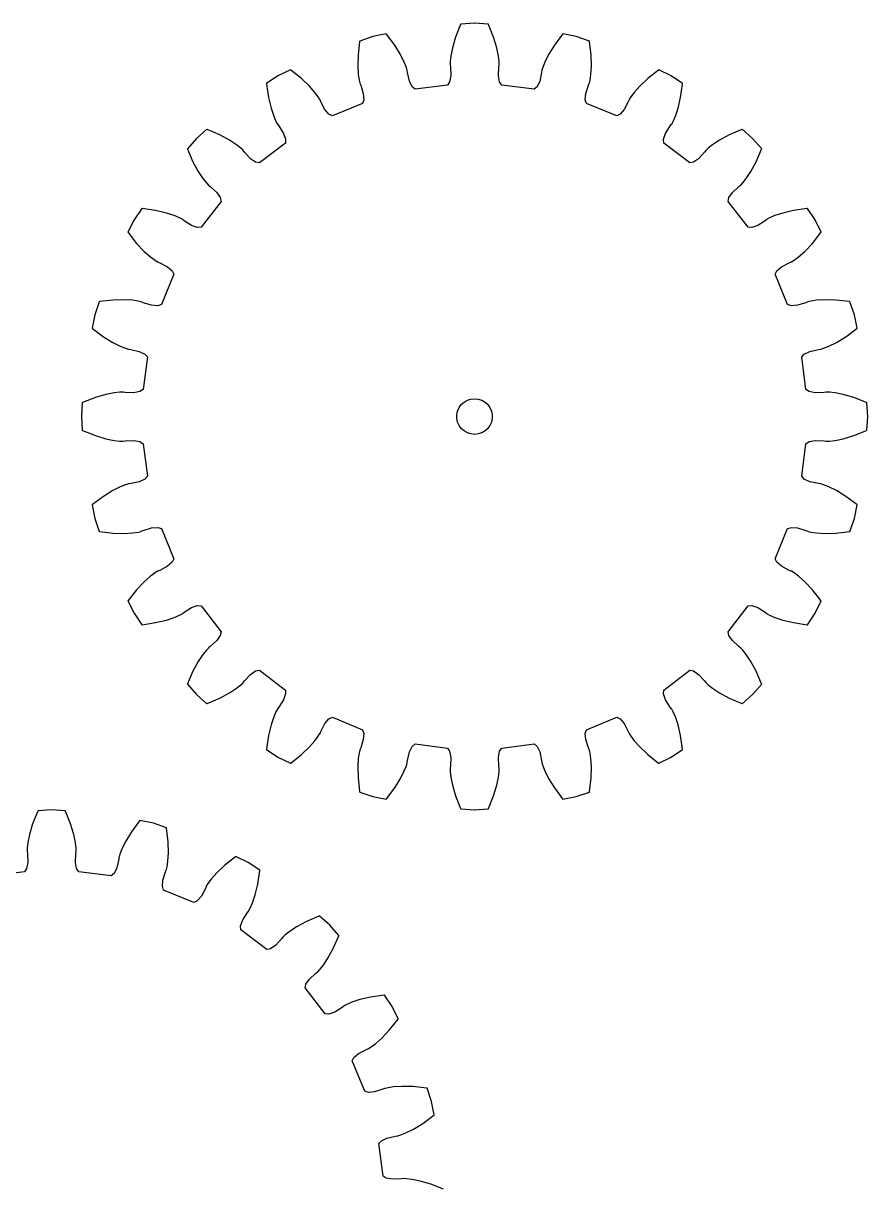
# Model space of a CAD drawing. Extents: x 0 to 209, y 0 to 199.
# Drawn here: x 137.5 to 208.6, y 100.9 to 198.6 of the extents above; entities that cross this region are included whole.
import ezdxf

# ---------------------------------------------------------------- set-up
doc = ezdxf.new("R2010")
doc.units = 0

msp = doc.modelspace()

# ---------------------------------------------------------------- linework, layer by layer
for p, q in [((174.346, 198.519), (173.922, 197.445)), ((174.361, 198.549), (174.346, 198.519)), ((175.521, 198.625), (174.361, 198.549)), ((176.681, 198.549), (175.521, 198.625)), ((176.697, 198.519), (176.681, 198.549)), ((177.121, 197.445), (176.697, 198.519)), ((166.953, 197.497), (165.852, 197.124)), ((168.093, 197.724), (166.953, 197.497)), ((168.116, 197.698), (168.093, 197.724)), ((168.804, 196.771), (168.116, 197.698)), ((182.926, 197.698), (182.239, 196.771)), ((182.949, 197.724), (182.926, 197.698)), ((184.089, 197.497), (182.949, 197.724)), ((185.19, 197.124), (184.089, 197.497)), ((165.845, 197.09), (165.714, 195.943)), ((165.852, 197.124), (165.845, 197.09)), ((169.289, 195.98), (168.804, 196.771)), ((173.657, 196.555), (173.516, 195.867)), ((173.922, 197.445), (173.657, 196.555)), ((177.385, 196.555), (177.121, 197.445)), ((177.526, 195.867), (177.385, 196.555)), ((182.239, 196.771), (181.753, 195.98)), ((185.197, 197.09), (185.19, 197.124)), ((185.329, 195.943), (185.197, 197.09)), ((165.714, 195.943), (165.688, 195.015)), ((169.603, 195.352), (169.289, 195.98)), ((173.516, 195.867), (173.462, 195.394)), ((177.58, 195.394), (177.526, 195.867)), ((181.753, 195.98), (181.439, 195.352)), ((185.354, 195.015), (185.329, 195.943)), ((160.012, 194.704), (158.969, 194.19)), ((160.04, 194.685), (160.012, 194.704)), ((160.944, 193.968), (160.04, 194.685)), ((165.688, 195.015), (165.731, 194.314)), ((169.779, 194.909), (169.603, 195.352)), ((169.85, 194.669), (169.779, 194.909)), ((169.855, 194.644), (169.85, 194.669)), ((169.875, 194.467), (169.855, 194.644)), ((173.462, 195.394), (173.455, 195.143)), ((173.455, 195.143), (173.457, 195.119)), ((173.457, 195.119), (173.483, 194.942)), ((173.483, 194.942), (173.512, 194.206)), ((177.531, 194.206), (177.559, 194.942)), ((177.559, 194.942), (177.586, 195.119)), ((177.587, 195.143), (177.58, 195.394)), ((177.586, 195.119), (177.587, 195.143)), ((181.187, 194.644), (181.167, 194.467)), ((181.192, 194.669), (181.187, 194.644)), ((181.264, 194.909), (181.192, 194.669)), ((181.439, 195.352), (181.264, 194.909)), ((185.312, 194.314), (185.354, 195.015)), ((191.002, 194.685), (190.098, 193.968)), ((191.031, 194.704), (191.002, 194.685)), ((192.073, 194.19), (191.031, 194.704)), ((158.969, 194.19), (158.002, 193.544)), ((161.618, 193.33), (160.944, 193.968)), ((165.731, 194.314), (165.801, 193.843)), ((165.801, 193.843), (165.859, 193.599)), ((165.859, 193.599), (165.867, 193.576)), ((165.867, 193.576), (165.938, 193.412)), ((170.038, 193.748), (169.875, 194.467)), ((170.263, 193.279), (170.038, 193.748)), ((173.416, 193.695), (173.235, 193.423)), ((173.512, 194.206), (173.416, 193.695)), ((177.627, 193.695), (177.531, 194.206)), ((177.807, 193.423), (177.627, 193.695)), ((181.004, 193.748), (180.779, 193.279)), ((181.167, 194.467), (181.004, 193.748)), ((185.105, 193.412), (185.176, 193.576)), ((185.176, 193.576), (185.184, 193.599)), ((185.184, 193.599), (185.242, 193.843)), ((185.242, 193.843), (185.312, 194.314)), ((190.098, 193.968), (189.424, 193.33)), ((193.04, 193.544), (192.073, 194.19)), ((158.002, 193.544), (158.004, 193.51)), ((158.004, 193.51), (158.174, 192.368)), ((162.084, 192.804), (161.618, 193.33)), ((162.368, 192.421), (162.084, 192.804)), ((165.938, 193.412), (166.156, 192.708)), ((166.156, 192.708), (166.196, 192.19)), ((170.508, 193.064), (170.263, 193.279)), ((173.235, 193.423), (170.508, 193.064)), ((180.535, 193.064), (177.807, 193.423)), ((180.779, 193.279), (180.535, 193.064)), ((184.847, 192.19), (184.886, 192.708)), ((184.886, 192.708), (185.105, 193.412)), ((188.958, 192.804), (188.674, 192.421)), ((189.424, 193.33), (188.958, 192.804)), ((192.868, 192.368), (193.038, 193.51)), ((193.038, 193.51), (193.04, 193.544)), ((158.174, 192.368), (158.39, 191.465)), ((162.499, 192.208), (162.368, 192.421)), ((162.51, 192.186), (162.499, 192.208)), ((162.576, 192.019), (162.51, 192.186)), ((162.919, 191.368), (162.576, 192.019)), ((166.092, 191.88), (163.55, 190.828)), ((166.196, 192.19), (166.092, 191.88)), ((184.95, 191.88), (184.847, 192.19)), ((187.492, 190.828), (184.95, 191.88)), ((188.466, 192.019), (188.123, 191.368)), ((188.532, 192.186), (188.466, 192.019)), ((188.543, 192.208), (188.532, 192.186)), ((188.674, 192.421), (188.543, 192.208)), ((192.653, 191.465), (192.868, 192.368)), ((158.39, 191.465), (158.612, 190.799)), ((158.612, 190.799), (158.802, 190.362)), ((163.258, 190.973), (162.919, 191.368)), ((163.55, 190.828), (163.258, 190.973)), ((187.785, 190.973), (187.492, 190.828)), ((188.123, 191.368), (187.785, 190.973)), ((192.241, 190.362), (192.43, 190.799)), ((192.43, 190.799), (192.653, 191.465)), ((152.987, 189.696), (152.113, 188.929)), ((153.02, 189.685), (152.987, 189.696)), ((154.079, 189.226), (153.02, 189.685)), ((158.802, 190.362), (158.921, 190.142)), ((158.921, 190.142), (158.935, 190.121)), ((158.935, 190.121), (159.046, 189.981)), ((159.046, 189.981), (159.438, 189.358)), ((191.604, 189.358), (191.997, 189.981)), ((191.997, 189.981), (192.108, 190.121)), ((192.108, 190.121), (192.121, 190.142)), ((192.121, 190.142), (192.241, 190.362)), ((198.023, 189.685), (196.964, 189.226)), ((198.055, 189.696), (198.023, 189.685)), ((198.929, 188.929), (198.055, 189.696)), ((152.113, 188.929), (151.346, 188.055)), ((154.895, 188.784), (154.079, 189.226)), ((155.481, 188.397), (154.895, 188.784)), ((159.438, 189.358), (159.611, 188.867)), ((159.611, 188.867), (159.591, 188.542)), ((191.431, 188.867), (191.604, 189.358)), ((191.451, 188.542), (191.431, 188.867)), ((196.148, 188.784), (195.561, 188.397)), ((196.964, 189.226), (196.148, 188.784)), ((199.696, 188.055), (198.929, 188.929)), ((151.346, 188.055), (151.357, 188.023)), ((151.357, 188.023), (151.816, 186.964)), ((155.854, 188.1), (155.481, 188.397)), ((156.036, 187.928), (155.854, 188.1)), ((156.052, 187.91), (156.036, 187.928)), ((156.159, 187.766), (156.052, 187.91)), ((156.659, 187.225), (156.159, 187.766)), ((159.591, 188.542), (157.408, 186.867)), ((193.634, 186.867), (191.451, 188.542)), ((194.883, 187.766), (194.383, 187.225)), ((194.99, 187.91), (194.883, 187.766)), ((195.006, 187.928), (194.99, 187.91)), ((195.188, 188.1), (195.006, 187.928)), ((195.561, 188.397), (195.188, 188.1)), ((199.226, 186.964), (199.685, 188.023)), ((199.685, 188.023), (199.696, 188.055)), ((151.816, 186.964), (152.259, 186.148)), ((157.088, 186.931), (156.659, 187.225)), ((157.408, 186.867), (157.088, 186.931)), ((193.954, 186.931), (193.634, 186.867)), ((194.383, 187.225), (193.954, 186.931)), ((198.784, 186.148), (199.226, 186.964)), ((152.259, 186.148), (152.646, 185.561)), ((198.397, 185.561), (198.784, 186.148)), ((152.646, 185.561), (152.942, 185.188)), ((152.942, 185.188), (153.114, 185.006)), ((153.114, 185.006), (153.133, 184.99)), ((153.133, 184.99), (153.276, 184.883)), ((153.276, 184.883), (153.817, 184.383)), ((197.225, 184.383), (197.766, 184.883)), ((197.766, 184.883), (197.91, 184.99)), ((197.91, 184.99), (197.928, 185.006)), ((197.928, 185.006), (198.1, 185.188)), ((198.1, 185.188), (198.397, 185.561)), ((153.817, 184.383), (154.111, 183.954)), ((154.111, 183.954), (154.175, 183.634)), ((196.867, 183.634), (196.931, 183.954)), ((196.931, 183.954), (197.225, 184.383)), ((147.498, 183.04), (146.852, 182.073)), ((147.532, 183.038), (147.498, 183.04)), ((148.674, 182.868), (147.532, 183.038)), ((149.577, 182.653), (148.674, 182.868)), ((154.175, 183.634), (152.5, 181.451)), ((198.542, 181.451), (196.867, 183.634)), ((202.368, 182.868), (201.465, 182.653)), ((203.51, 183.038), (202.368, 182.868)), ((203.544, 183.04), (203.51, 183.038)), ((204.19, 182.073), (203.544, 183.04)), ((146.852, 182.073), (146.338, 181.031)), ((150.243, 182.43), (149.577, 182.653)), ((150.68, 182.241), (150.243, 182.43)), ((150.901, 182.121), (150.68, 182.241)), ((150.921, 182.108), (150.901, 182.121)), ((151.061, 181.997), (150.921, 182.108)), ((151.684, 181.604), (151.061, 181.997)), ((199.981, 181.997), (199.358, 181.604)), ((200.121, 182.108), (199.981, 181.997)), ((200.142, 182.121), (200.121, 182.108)), ((200.362, 182.241), (200.142, 182.121)), ((200.799, 182.43), (200.362, 182.241)), ((201.465, 182.653), (200.799, 182.43)), ((204.704, 181.031), (204.19, 182.073)), ((146.338, 181.031), (146.357, 181.002)), ((146.357, 181.002), (147.074, 180.098)), ((152.175, 181.431), (151.684, 181.604)), ((152.5, 181.451), (152.175, 181.431)), ((198.867, 181.431), (198.542, 181.451)), ((199.358, 181.604), (198.867, 181.431)), ((203.968, 180.098), (204.685, 181.002)), ((204.685, 181.002), (204.704, 181.031)), ((147.074, 180.098), (147.713, 179.424)), ((203.33, 179.424), (203.968, 180.098)), ((147.713, 179.424), (148.238, 178.958)), ((148.238, 178.958), (148.621, 178.674)), ((202.421, 178.674), (202.804, 178.958)), ((202.804, 178.958), (203.33, 179.424)), ((148.621, 178.674), (148.835, 178.543)), ((148.835, 178.543), (148.857, 178.532)), ((148.857, 178.532), (149.023, 178.466)), ((149.023, 178.466), (149.675, 178.123)), ((149.675, 178.123), (150.07, 177.785)), ((200.973, 177.785), (201.368, 178.123)), ((201.368, 178.123), (202.019, 178.466)), ((202.019, 178.466), (202.186, 178.532)), ((202.186, 178.532), (202.208, 178.543)), ((202.208, 178.543), (202.421, 178.674)), ((150.215, 177.492), (149.162, 174.95)), ((150.07, 177.785), (150.215, 177.492)), ((200.828, 177.492), (200.973, 177.785)), ((201.88, 174.95), (200.828, 177.492)), ((143.919, 175.19), (143.545, 174.089)), ((143.952, 175.197), (143.919, 175.19)), ((145.099, 175.329), (143.952, 175.197)), ((146.027, 175.354), (145.099, 175.329)), ((146.728, 175.312), (146.027, 175.354)), ((147.199, 175.242), (146.728, 175.312)), ((147.443, 175.184), (147.199, 175.242)), ((147.467, 175.176), (147.443, 175.184)), ((147.63, 175.105), (147.467, 175.176)), ((148.334, 174.886), (147.63, 175.105)), ((203.412, 175.105), (202.708, 174.886)), ((203.576, 175.176), (203.412, 175.105)), ((203.599, 175.184), (203.576, 175.176)), ((203.843, 175.242), (203.599, 175.184)), ((204.314, 175.312), (203.843, 175.242)), ((205.015, 175.354), (204.314, 175.312)), ((205.943, 175.329), (205.015, 175.354)), ((207.09, 175.197), (205.943, 175.329)), ((207.124, 175.19), (207.09, 175.197)), ((207.497, 174.089), (207.124, 175.19)), ((143.545, 174.089), (143.318, 172.949)), ((148.853, 174.847), (148.334, 174.886)), ((149.162, 174.95), (148.853, 174.847)), ((202.19, 174.847), (201.88, 174.95)), ((202.708, 174.886), (202.19, 174.847)), ((207.724, 172.949), (207.497, 174.089)), ((143.318, 172.949), (143.344, 172.926)), ((143.344, 172.926), (144.271, 172.239)), ((144.271, 172.239), (145.062, 171.753)), ((205.98, 171.753), (206.771, 172.239)), ((206.771, 172.239), (207.698, 172.926)), ((207.698, 172.926), (207.724, 172.949)), ((145.062, 171.753), (145.69, 171.439)), ((145.69, 171.439), (146.133, 171.264)), ((146.133, 171.264), (146.374, 171.192)), ((146.374, 171.192), (146.398, 171.187)), ((146.398, 171.187), (146.575, 171.167)), ((146.575, 171.167), (147.294, 171.004)), ((203.748, 171.004), (204.467, 171.167)), ((204.467, 171.167), (204.644, 171.187)), ((204.644, 171.187), (204.669, 171.192)), ((204.669, 171.192), (204.909, 171.264)), ((204.909, 171.264), (205.352, 171.439)), ((205.352, 171.439), (205.98, 171.753)), ((147.294, 171.004), (147.763, 170.779)), ((147.979, 170.535), (147.62, 167.807)), ((147.763, 170.779), (147.979, 170.535)), ((203.064, 170.535), (203.279, 170.779)), ((203.423, 167.807), (203.064, 170.535)), ((203.279, 170.779), (203.748, 171.004)), ((144.487, 167.385), (143.597, 167.121)), ((145.175, 167.526), (144.487, 167.385)), ((145.648, 167.58), (145.175, 167.526)), ((145.899, 167.587), (145.648, 167.58)), ((145.924, 167.586), (145.899, 167.587)), ((146.1, 167.559), (145.924, 167.586)), ((146.837, 167.531), (146.1, 167.559)), ((147.348, 167.627), (146.837, 167.531)), ((147.62, 167.807), (147.348, 167.627)), ((203.695, 167.627), (203.423, 167.807)), ((204.206, 167.531), (203.695, 167.627)), ((204.942, 167.559), (204.206, 167.531)), ((205.119, 167.586), (204.942, 167.559)), ((205.143, 167.587), (205.119, 167.586)), ((205.394, 167.58), (205.143, 167.587)), ((205.867, 167.526), (205.394, 167.58)), ((206.555, 167.385), (205.867, 167.526)), ((207.445, 167.121), (206.555, 167.385)), ((142.493, 166.681), (142.417, 165.521)), ((142.524, 166.697), (142.493, 166.681)), ((143.597, 167.121), (142.524, 166.697)), ((174.095, 165.985), (174.222, 166.271)), ((174.222, 166.271), (174.406, 166.525)), ((174.406, 166.525), (174.639, 166.735)), ((174.639, 166.735), (174.911, 166.891)), ((174.911, 166.891), (175.209, 166.988)), ((175.209, 166.988), (175.521, 167.021)), ((175.521, 167.021), (175.833, 166.988)), ((175.833, 166.988), (176.131, 166.891)), ((176.131, 166.891), (176.403, 166.735)), ((176.403, 166.735), (176.636, 166.525)), ((176.636, 166.525), (176.82, 166.271)), ((176.82, 166.271), (176.948, 165.985)), ((208.519, 166.697), (207.445, 167.121)), ((208.549, 166.681), (208.519, 166.697)), ((208.625, 165.521), (208.549, 166.681)), ((142.417, 165.521), (142.493, 164.361)), ((174.029, 165.678), (174.095, 165.985)), ((174.029, 165.364), (174.029, 165.678)), ((174.095, 165.058), (174.029, 165.364)), ((176.948, 165.985), (177.013, 165.678)), ((177.013, 165.364), (176.948, 165.058)), ((177.013, 165.678), (177.013, 165.364)), ((208.549, 164.361), (208.625, 165.521)), ((142.493, 164.361), (142.524, 164.346)), ((142.524, 164.346), (143.597, 163.922)), ((174.222, 164.771), (174.095, 165.058)), ((174.406, 164.517), (174.222, 164.771)), ((174.639, 164.308), (174.406, 164.517)), ((174.911, 164.151), (174.639, 164.308)), ((176.403, 164.308), (176.131, 164.151)), ((176.636, 164.517), (176.403, 164.308)), ((176.82, 164.771), (176.636, 164.517)), ((176.948, 165.058), (176.82, 164.771)), ((207.445, 163.922), (208.519, 164.346)), ((208.519, 164.346), (208.549, 164.361)), ((143.597, 163.922), (144.487, 163.657)), ((144.487, 163.657), (145.175, 163.516)), ((145.175, 163.516), (145.648, 163.462)), ((145.648, 163.462), (145.899, 163.455)), ((145.899, 163.455), (145.924, 163.457)), ((145.924, 163.457), (146.1, 163.483)), ((146.1, 163.483), (146.837, 163.512)), ((146.837, 163.512), (147.348, 163.416)), ((147.348, 163.416), (147.62, 163.235)), ((175.209, 164.054), (174.911, 164.151)), ((175.521, 164.021), (175.209, 164.054)), ((175.833, 164.054), (175.521, 164.021)), ((176.131, 164.151), (175.833, 164.054)), ((203.423, 163.235), (203.695, 163.416)), ((203.695, 163.416), (204.206, 163.512)), ((204.206, 163.512), (204.942, 163.483)), ((204.942, 163.483), (205.119, 163.457)), ((205.119, 163.457), (205.143, 163.455)), ((205.143, 163.455), (205.394, 163.462)), ((205.394, 163.462), (205.867, 163.516)), ((205.867, 163.516), (206.555, 163.657)), ((206.555, 163.657), (207.445, 163.922)), ((147.62, 163.235), (147.979, 160.508)), ((203.064, 160.508), (203.423, 163.235)), ((147.979, 160.508), (147.763, 160.263)), ((203.279, 160.263), (203.064, 160.508)), ((145.69, 159.603), (145.062, 159.289)), ((146.133, 159.779), (145.69, 159.603)), ((146.374, 159.85), (146.133, 159.779)), ((146.398, 159.855), (146.374, 159.85)), ((146.575, 159.875), (146.398, 159.855)), ((147.294, 160.038), (146.575, 159.875)), ((147.763, 160.263), (147.294, 160.038)), ((203.748, 160.038), (203.279, 160.263)), ((204.467, 159.875), (203.748, 160.038)), ((204.644, 159.855), (204.467, 159.875)), ((204.669, 159.85), (204.644, 159.855)), ((204.909, 159.779), (204.669, 159.85)), ((205.352, 159.603), (204.909, 159.779)), ((205.98, 159.289), (205.352, 159.603)), ((144.271, 158.804), (143.344, 158.116)), ((145.062, 159.289), (144.271, 158.804)), ((206.771, 158.804), (205.98, 159.289)), ((207.698, 158.116), (206.771, 158.804)), ((143.344, 158.116), (143.318, 158.093)), ((143.318, 158.093), (143.545, 156.953)), ((207.497, 156.953), (207.724, 158.093)), ((207.724, 158.093), (207.698, 158.116)), ((143.545, 156.953), (143.919, 155.852)), ((207.124, 155.852), (207.497, 156.953)), ((143.919, 155.852), (143.952, 155.845)), ((143.952, 155.845), (145.099, 155.714)), ((145.099, 155.714), (146.027, 155.688)), ((146.027, 155.688), (146.728, 155.731)), ((146.728, 155.731), (147.199, 155.801)), ((147.199, 155.801), (147.443, 155.859)), ((147.443, 155.859), (147.467, 155.867)), ((147.467, 155.867), (147.63, 155.938)), ((147.63, 155.938), (148.334, 156.156)), ((148.334, 156.156), (148.853, 156.196)), ((148.853, 156.196), (149.162, 156.092)), ((149.162, 156.092), (150.215, 153.55)), ((200.828, 153.55), (201.88, 156.092)), ((201.88, 156.092), (202.19, 156.196)), ((202.19, 156.196), (202.708, 156.156)), ((202.708, 156.156), (203.412, 155.938)), ((203.412, 155.938), (203.576, 155.867)), ((203.576, 155.867), (203.599, 155.859)), ((203.599, 155.859), (203.843, 155.801)), ((203.843, 155.801), (204.314, 155.731)), ((204.314, 155.731), (205.015, 155.688)), ((205.015, 155.688), (205.943, 155.714)), ((205.943, 155.714), (207.09, 155.845)), ((207.09, 155.845), (207.124, 155.852)), ((150.215, 153.55), (150.07, 153.258)), ((200.973, 153.258), (200.828, 153.55)), ((148.857, 152.51), (148.835, 152.499)), ((149.023, 152.576), (148.857, 152.51)), ((149.675, 152.919), (149.023, 152.576)), ((150.07, 153.258), (149.675, 152.919)), ((201.368, 152.919), (200.973, 153.258)), ((202.019, 152.576), (201.368, 152.919)), ((202.186, 152.51), (202.019, 152.576)), ((202.208, 152.499), (202.186, 152.51)), ((147.713, 151.618), (147.074, 150.944)), ((148.238, 152.084), (147.713, 151.618)), ((148.621, 152.368), (148.238, 152.084)), ((148.835, 152.499), (148.621, 152.368)), ((202.421, 152.368), (202.208, 152.499)), ((202.804, 152.084), (202.421, 152.368)), ((203.33, 151.618), (202.804, 152.084)), ((203.968, 150.944), (203.33, 151.618)), ((147.074, 150.944), (146.357, 150.04)), ((204.685, 150.04), (203.968, 150.944)), ((146.357, 150.04), (146.338, 150.012)), ((146.338, 150.012), (146.852, 148.969)), ((151.684, 149.438), (152.175, 149.611)), ((152.175, 149.611), (152.5, 149.591)), ((152.5, 149.591), (154.175, 147.408)), ((196.867, 147.408), (198.542, 149.591)), ((198.542, 149.591), (198.867, 149.611)), ((198.867, 149.611), (199.358, 149.438)), ((204.19, 148.969), (204.704, 150.012)), ((204.704, 150.012), (204.685, 150.04)), ((146.852, 148.969), (147.498, 148.002)), ((149.577, 148.39), (150.243, 148.612)), ((150.243, 148.612), (150.68, 148.802)), ((150.68, 148.802), (150.901, 148.921)), ((150.901, 148.921), (150.921, 148.935)), ((150.921, 148.935), (151.061, 149.046)), ((151.061, 149.046), (151.684, 149.438)), ((199.358, 149.438), (199.981, 149.046)), ((199.981, 149.046), (200.121, 148.935)), ((200.121, 148.935), (200.142, 148.921)), ((200.142, 148.921), (200.362, 148.802)), ((200.362, 148.802), (200.799, 148.612)), ((200.799, 148.612), (201.465, 148.39)), ((203.544, 148.002), (204.19, 148.969)), ((147.498, 148.002), (147.532, 148.004)), ((147.532, 148.004), (148.674, 148.174)), ((148.674, 148.174), (149.577, 148.39)), ((201.465, 148.39), (202.368, 148.174)), ((202.368, 148.174), (203.51, 148.004)), ((203.51, 148.004), (203.544, 148.002)), ((153.817, 146.659), (153.276, 146.159)), ((154.111, 147.088), (153.817, 146.659)), ((154.175, 147.408), (154.111, 147.088)), ((196.931, 147.088), (196.867, 147.408)), ((197.225, 146.659), (196.931, 147.088)), ((197.766, 146.159), (197.225, 146.659)), ((152.942, 145.854), (152.646, 145.481)), ((153.114, 146.036), (152.942, 145.854)), ((153.133, 146.052), (153.114, 146.036)), ((153.276, 146.159), (153.133, 146.052)), ((197.91, 146.052), (197.766, 146.159)), ((197.928, 146.036), (197.91, 146.052)), ((198.1, 145.854), (197.928, 146.036)), ((198.397, 145.481), (198.1, 145.854)), ((152.259, 144.895), (151.816, 144.079)), ((152.646, 145.481), (152.259, 144.895)), ((198.784, 144.895), (198.397, 145.481)), ((199.226, 144.079), (198.784, 144.895)), ((151.816, 144.079), (151.357, 143.02)), ((156.159, 143.276), (156.659, 143.817)), ((156.659, 143.817), (157.088, 144.111)), ((157.088, 144.111), (157.408, 144.175)), ((157.408, 144.175), (159.591, 142.5)), ((191.451, 142.5), (193.634, 144.175)), ((193.634, 144.175), (193.954, 144.111)), ((193.954, 144.111), (194.383, 143.817)), ((194.383, 143.817), (194.883, 143.276)), ((199.685, 143.02), (199.226, 144.079)), ((151.357, 143.02), (151.346, 142.987)), ((151.346, 142.987), (152.113, 142.113)), ((155.481, 142.646), (155.854, 142.942)), ((155.854, 142.942), (156.036, 143.114)), ((156.036, 143.114), (156.052, 143.133)), ((156.052, 143.133), (156.159, 143.276)), ((194.883, 143.276), (194.99, 143.133)), ((194.99, 143.133), (195.006, 143.114)), ((195.006, 143.114), (195.188, 142.942)), ((195.188, 142.942), (195.561, 142.646)), ((198.929, 142.113), (199.696, 142.987)), ((199.696, 142.987), (199.685, 143.02)), ((152.113, 142.113), (152.987, 141.346)), ((153.02, 141.357), (154.079, 141.816)), ((154.079, 141.816), (154.895, 142.259)), ((154.895, 142.259), (155.481, 142.646)), ((159.611, 142.175), (159.438, 141.684)), ((159.591, 142.5), (159.611, 142.175)), ((191.431, 142.175), (191.451, 142.5)), ((191.604, 141.684), (191.431, 142.175)), ((195.561, 142.646), (196.148, 142.259)), ((196.148, 142.259), (196.964, 141.816)), ((196.964, 141.816), (198.023, 141.357)), ((198.055, 141.346), (198.929, 142.113)), ((152.987, 141.346), (153.02, 141.357)), ((158.921, 140.901), (158.802, 140.68)), ((158.935, 140.921), (158.921, 140.901)), ((159.046, 141.061), (158.935, 140.921)), ((159.438, 141.684), (159.046, 141.061)), ((191.997, 141.061), (191.604, 141.684)), ((192.108, 140.921), (191.997, 141.061)), ((192.121, 140.901), (192.108, 140.921)), ((192.241, 140.68), (192.121, 140.901)), ((198.023, 141.357), (198.055, 141.346)), ((158.612, 140.243), (158.39, 139.577)), ((158.802, 140.68), (158.612, 140.243)), ((162.919, 139.675), (163.258, 140.07)), ((163.258, 140.07), (163.55, 140.215)), ((163.55, 140.215), (166.092, 139.162)), ((184.95, 139.162), (187.492, 140.215)), ((187.492, 140.215), (187.785, 140.07)), ((187.785, 140.07), (188.123, 139.675)), ((192.43, 140.243), (192.241, 140.68)), ((192.653, 139.577), (192.43, 140.243)), ((158.39, 139.577), (158.174, 138.674)), ((162.368, 138.621), (162.499, 138.835)), ((162.499, 138.835), (162.51, 138.857)), ((162.51, 138.857), (162.576, 139.023)), ((162.576, 139.023), (162.919, 139.675)), ((166.092, 139.162), (166.196, 138.853)), ((166.196, 138.853), (166.156, 138.334)), ((184.847, 138.853), (184.95, 139.162)), ((184.886, 138.334), (184.847, 138.853)), ((188.123, 139.675), (188.466, 139.023)), ((188.466, 139.023), (188.532, 138.857)), ((188.532, 138.857), (188.543, 138.835)), ((188.543, 138.835), (188.674, 138.621)), ((192.868, 138.674), (192.653, 139.577)), ((158.174, 138.674), (158.004, 137.532)), ((161.618, 137.713), (162.084, 138.238)), ((162.084, 138.238), (162.368, 138.621)), ((166.156, 138.334), (165.938, 137.63)), ((170.263, 137.763), (170.508, 137.979)), ((170.508, 137.979), (173.235, 137.62)), ((177.807, 137.62), (180.535, 137.979)), ((180.535, 137.979), (180.779, 137.763)), ((185.105, 137.63), (184.886, 138.334)), ((188.674, 138.621), (188.958, 138.238)), ((188.958, 138.238), (189.424, 137.713)), ((193.038, 137.532), (192.868, 138.674)), ((158.004, 137.532), (158.002, 137.498)), ((158.002, 137.498), (158.969, 136.852)), ((160.04, 136.357), (160.944, 137.074)), ((160.944, 137.074), (161.618, 137.713)), ((165.801, 137.199), (165.731, 136.728)), ((165.859, 137.443), (165.801, 137.199)), ((165.867, 137.467), (165.859, 137.443)), ((165.938, 137.63), (165.867, 137.467)), ((169.875, 136.575), (170.038, 137.294)), ((170.038, 137.294), (170.263, 137.763)), ((173.235, 137.62), (173.416, 137.348)), ((173.416, 137.348), (173.512, 136.837)), ((177.531, 136.837), (177.627, 137.348)), ((177.627, 137.348), (177.807, 137.62)), ((180.779, 137.763), (181.004, 137.294)), ((181.004, 137.294), (181.167, 136.575)), ((185.176, 137.467), (185.105, 137.63)), ((185.184, 137.443), (185.176, 137.467)), ((185.242, 137.199), (185.184, 137.443)), ((185.312, 136.728), (185.242, 137.199)), ((189.424, 137.713), (190.098, 137.074)), ((190.098, 137.074), (191.002, 136.357)), ((192.073, 136.852), (193.04, 137.498)), ((193.04, 137.498), (193.038, 137.532)), ((158.969, 136.852), (160.012, 136.338)), ((160.012, 136.338), (160.04, 136.357)), ((165.731, 136.728), (165.688, 136.027)), ((165.688, 136.027), (165.714, 135.099)), ((169.603, 135.69), (169.779, 136.133)), ((169.779, 136.133), (169.85, 136.374)), ((169.85, 136.374), (169.855, 136.398)), ((169.855, 136.398), (169.875, 136.575)), ((173.457, 135.924), (173.455, 135.899)), ((173.455, 135.899), (173.462, 135.648)), ((173.483, 136.1), (173.457, 135.924)), ((173.512, 136.837), (173.483, 136.1)), ((177.559, 136.1), (177.531, 136.837)), ((177.586, 135.924), (177.559, 136.1)), ((177.58, 135.648), (177.587, 135.899)), ((177.587, 135.899), (177.586, 135.924)), ((181.167, 136.575), (181.187, 136.398)), ((181.187, 136.398), (181.192, 136.374)), ((181.192, 136.374), (181.264, 136.133)), ((181.264, 136.133), (181.439, 135.69)), ((185.354, 136.027), (185.312, 136.728)), ((185.329, 135.099), (185.354, 136.027)), ((191.002, 136.357), (191.031, 136.338)), ((191.031, 136.338), (192.073, 136.852)), ((165.714, 135.099), (165.845, 133.952)), ((168.804, 134.271), (169.289, 135.062)), ((169.289, 135.062), (169.603, 135.69)), ((173.462, 135.648), (173.516, 135.175)), ((173.516, 135.175), (173.657, 134.487)), ((177.385, 134.487), (177.526, 135.175)), ((177.526, 135.175), (177.58, 135.648)), ((181.439, 135.69), (181.753, 135.062)), ((181.753, 135.062), (182.239, 134.271)), ((185.197, 133.952), (185.329, 135.099)), ((165.845, 133.952), (165.852, 133.919)), ((168.116, 133.344), (168.804, 134.271)), ((173.657, 134.487), (173.922, 133.597)), ((177.121, 133.597), (177.385, 134.487)), ((182.239, 134.271), (182.926, 133.344)), ((185.19, 133.919), (185.197, 133.952)), ((165.852, 133.919), (166.953, 133.545)), ((166.953, 133.545), (168.093, 133.318)), ((168.093, 133.318), (168.116, 133.344)), ((173.922, 133.597), (174.346, 132.524)), ((176.697, 132.524), (177.121, 133.597)), ((182.926, 133.344), (182.949, 133.318)), ((182.949, 133.318), (184.089, 133.545)), ((184.089, 133.545), (185.19, 133.919)), ((138.741, 132.31), (138.317, 131.237)), ((138.757, 132.341), (138.741, 132.31)), ((139.917, 132.417), (138.757, 132.341)), ((141.077, 132.341), (139.917, 132.417)), ((141.092, 132.31), (141.077, 132.341)), ((141.516, 131.237), (141.092, 132.31)), ((174.346, 132.524), (174.361, 132.493)), ((174.361, 132.493), (175.521, 132.417)), ((175.521, 132.417), (176.681, 132.493)), ((176.681, 132.493), (176.697, 132.524)), ((138.317, 131.237), (138.053, 130.347)), ((141.781, 130.347), (141.516, 131.237)), ((147.322, 131.49), (146.634, 130.563)), ((147.345, 131.516), (147.322, 131.49)), ((148.485, 131.289), (147.345, 131.516)), ((149.586, 130.915), (148.485, 131.289)), ((138.053, 130.347), (137.912, 129.659)), ((141.922, 129.659), (141.781, 130.347)), ((146.634, 130.563), (146.149, 129.772)), ((149.593, 130.881), (149.586, 130.915)), ((149.724, 129.735), (149.593, 130.881)), ((137.858, 129.185), (137.851, 128.935)), ((137.912, 129.659), (137.858, 129.185)), ((141.976, 129.185), (141.922, 129.659)), ((141.983, 128.935), (141.976, 129.185)), ((145.835, 129.144), (145.66, 128.7)), ((146.149, 129.772), (145.835, 129.144)), ((149.75, 128.807), (149.724, 129.735)), ((137.851, 128.935), (137.852, 128.91)), ((137.852, 128.91), (137.879, 128.733)), ((137.879, 128.733), (137.907, 127.997)), ((141.926, 127.997), (141.955, 128.733)), ((141.955, 128.733), (141.981, 128.91)), ((141.981, 128.91), (141.983, 128.935)), ((145.563, 128.259), (145.4, 127.54)), ((145.583, 128.436), (145.563, 128.259)), ((145.588, 128.46), (145.583, 128.436)), ((145.66, 128.7), (145.588, 128.46)), ((149.638, 127.634), (149.708, 128.106)), ((149.708, 128.106), (149.75, 128.807)), ((155.398, 128.477), (154.494, 127.759)), ((155.426, 128.496), (155.398, 128.477)), ((156.469, 127.982), (155.426, 128.496)), ((137.631, 127.214), (134.903, 126.855)), ((137.812, 127.486), (137.631, 127.214)), ((137.907, 127.997), (137.812, 127.486)), ((142.022, 127.486), (141.926, 127.997)), ((142.203, 127.214), (142.022, 127.486)), ((144.931, 126.855), (142.203, 127.214)), ((145.4, 127.54), (145.175, 127.071)), ((149.282, 126.5), (149.5, 127.203)), ((149.5, 127.203), (149.571, 127.367)), ((149.571, 127.367), (149.579, 127.391)), ((149.579, 127.391), (149.638, 127.634)), ((153.82, 127.121), (153.354, 126.596)), ((154.494, 127.759), (153.82, 127.121)), ((157.436, 127.336), (156.469, 127.982)), ((157.264, 126.16), (157.434, 127.302)), ((157.434, 127.302), (157.436, 127.336)), ((145.175, 127.071), (144.931, 126.855)), ((149.242, 125.981), (149.282, 126.5)), ((153.07, 126.213), (152.939, 125.999)), ((153.354, 126.596), (153.07, 126.213)), ((157.048, 125.257), (157.264, 126.16)), ((149.346, 125.672), (149.242, 125.981)), ((151.888, 124.619), (149.346, 125.672)), ((152.519, 125.159), (152.18, 124.764)), ((152.862, 125.811), (152.519, 125.159)), ((152.928, 125.977), (152.862, 125.811)), ((152.939, 125.999), (152.928, 125.977)), ((156.826, 124.591), (157.048, 125.257)), ((152.18, 124.764), (151.888, 124.619)), ((156.637, 124.154), (156.826, 124.591)), ((156, 123.149), (156.393, 123.773)), ((156.393, 123.773), (156.504, 123.913)), ((156.504, 123.913), (156.517, 123.933)), ((156.517, 123.933), (156.637, 124.154)), ((162.418, 123.477), (161.36, 123.017)), ((162.451, 123.487), (162.418, 123.477)), ((163.325, 122.721), (162.451, 123.487)), ((155.827, 122.659), (156, 123.149)), ((155.847, 122.333), (155.827, 122.659)), ((158.03, 120.658), (155.847, 122.333)), ((160.543, 122.575), (159.957, 122.188)), ((161.36, 123.017), (160.543, 122.575)), ((164.092, 121.847), (163.325, 122.721)), ((159.279, 121.558), (158.779, 121.017)), ((159.386, 121.701), (159.279, 121.558)), ((159.402, 121.72), (159.386, 121.701)), ((159.584, 121.892), (159.402, 121.72)), ((159.957, 122.188), (159.584, 121.892)), ((163.622, 120.755), (164.081, 121.814)), ((164.081, 121.814), (164.092, 121.847)), ((158.35, 120.723), (158.03, 120.658)), ((158.779, 121.017), (158.35, 120.723)), ((163.179, 119.939), (163.622, 120.755)), ((162.496, 118.98), (162.792, 119.353)), ((162.792, 119.353), (163.179, 119.939)), ((161.621, 118.175), (162.162, 118.675)), ((162.162, 118.675), (162.305, 118.781)), ((162.305, 118.781), (162.324, 118.798)), ((162.324, 118.798), (162.496, 118.98)), ((161.263, 117.426), (161.327, 117.746)), ((162.938, 115.243), (161.263, 117.426)), ((161.327, 117.746), (161.621, 118.175)), ((165.861, 116.444), (165.195, 116.222)), ((166.764, 116.66), (165.861, 116.444)), ((167.906, 116.829), (166.764, 116.66)), ((167.94, 116.831), (167.906, 116.829)), ((168.586, 115.865), (167.94, 116.831)), ((163.754, 115.395), (163.263, 115.223)), ((164.377, 115.788), (163.754, 115.395)), ((164.517, 115.899), (164.377, 115.788)), ((164.537, 115.913), (164.517, 115.899)), ((164.758, 116.032), (164.537, 115.913)), ((165.195, 116.222), (164.758, 116.032)), ((169.1, 114.822), (168.586, 115.865)), ((163.263, 115.223), (162.938, 115.243)), ((168.364, 113.889), (169.081, 114.793)), ((169.081, 114.793), (169.1, 114.822)), ((167.725, 113.215), (168.364, 113.889)), ((166.603, 112.335), (166.817, 112.466)), ((166.817, 112.466), (167.2, 112.75)), ((167.2, 112.75), (167.725, 113.215)), ((165.223, 111.284), (165.368, 111.576)), ((165.368, 111.576), (165.763, 111.915)), ((165.763, 111.915), (166.415, 112.258)), ((166.415, 112.258), (166.581, 112.323)), ((166.581, 112.323), (166.603, 112.335)), ((166.276, 108.742), (165.223, 111.284)), ((166.585, 108.638), (166.276, 108.742)), ((167.104, 108.678), (166.585, 108.638)), ((167.808, 108.896), (167.104, 108.678)), ((167.972, 108.967), (167.808, 108.896)), ((167.995, 108.975), (167.972, 108.967)), ((168.239, 109.033), (167.995, 108.975)), ((168.71, 109.103), (168.239, 109.033)), ((169.411, 109.145), (168.71, 109.103)), ((170.339, 109.12), (169.411, 109.145)), ((171.486, 108.988), (170.339, 109.12)), ((171.519, 108.982), (171.486, 108.988)), ((171.893, 107.881), (171.519, 108.982)), ((172.12, 106.74), (171.893, 107.881)), ((171.167, 106.03), (172.094, 106.718)), ((172.094, 106.718), (172.12, 106.74)), ((170.376, 105.544), (171.167, 106.03)), ((167.675, 104.571), (168.144, 104.796)), ((168.144, 104.796), (168.863, 104.959)), ((168.863, 104.959), (169.04, 104.979)), ((169.04, 104.979), (169.064, 104.984)), ((169.064, 104.984), (169.305, 105.055)), ((169.305, 105.055), (169.748, 105.23)), ((169.748, 105.23), (170.376, 105.544)), ((167.459, 104.326), (167.675, 104.571)), ((167.819, 101.598), (167.459, 104.326)), ((168.09, 101.418), (167.819, 101.598)), ((168.601, 101.322), (168.09, 101.418)), ((169.338, 101.351), (168.601, 101.322)), ((169.514, 101.377), (169.338, 101.351)), ((169.539, 101.379), (169.514, 101.377)), ((169.79, 101.372), (169.539, 101.379)), ((170.263, 101.317), (169.79, 101.372)), ((170.951, 101.177), (170.263, 101.317)), ((171.841, 100.912), (170.951, 101.177)), ((172.914, 100.488), (171.841, 100.912))]:
    msp.add_line(p, q)

doc.saveas('drawing.dxf')
